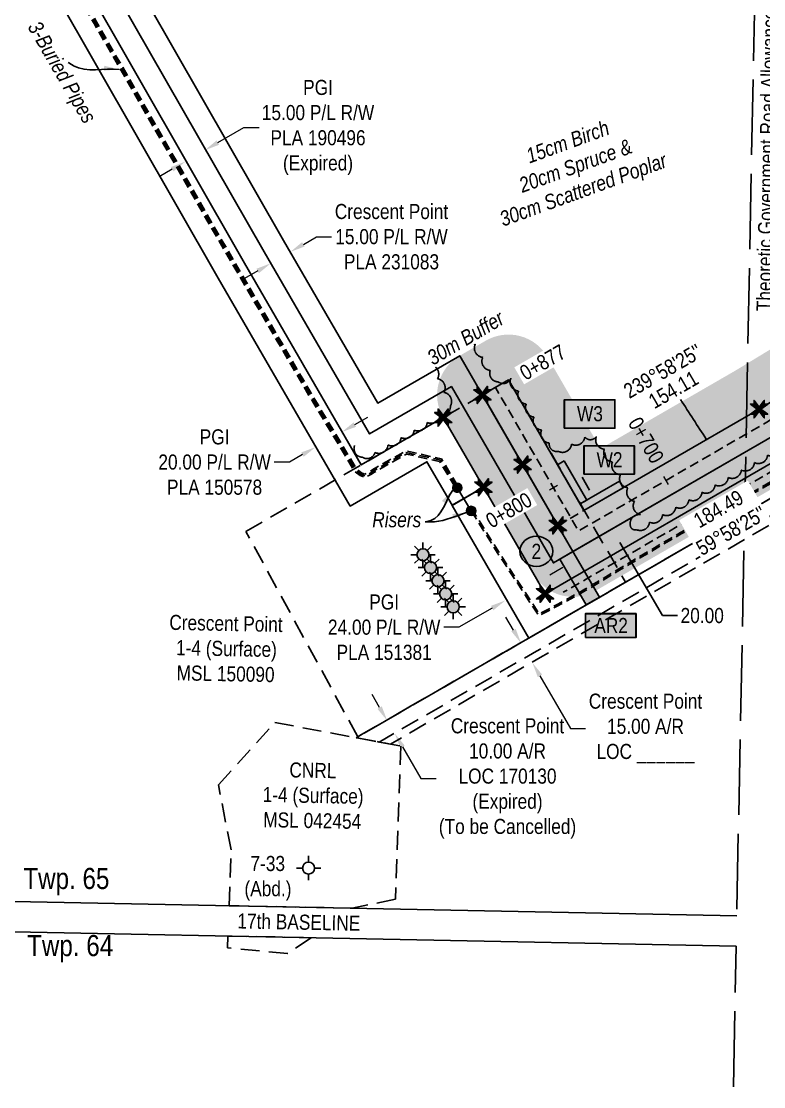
# Model space of a CAD drawing. Extents: x 407349 to 413136, y 6049626 to 6052845.
# Drawn here: x 410479 to 410971, y 6049812 to 6050518 of the extents above; entities that cross this region are included whole.
import ezdxf
from ezdxf.enums import TextEntityAlignment as Align

# ---------------------------------------------------------------- set-up
doc = ezdxf.new("R2010")
doc.units = 0
doc.header["$LTSCALE"] = 5
doc.header["$PDSIZE"] = 5
for name, pattern in [('0', [1, 1, 0]), ('foc-ACCESSROAD', [3.75, 2.5, -1.25]), ('foc-TIELINE', [1.875, 1.25, -0.625]), ('foc-TRAV', [1.875, 1.25, -0.625]), ('foc-UNSURVEYED', [12.5, 10, -2.5]), ('UG_PIPE', [1.875, 1.25, -0.625])]:
    doc.linetypes.add(name, pattern=pattern)
doc.layers.get('Defpoints').update_dxf_attribs({"color": 9})
for name, color, linetype in [('AS-PIPE-AG', 44, 'Continuous'), ('AS-PIPE-UG', 44, 'UG_PIPE'), ('AS-PIPE-UG-T', 44, 'Continuous'), ('AS-SYMBOL', 7, 'Continuous'), ('C-RW', 13, 'Continuous'), ('C-WS', 13, 'foc-ACCESSROAD'), ('D-TXT', 6, 'Continuous'), ('F-AR', 190, 'foc-ACCESSROAD'), ('F-RW', 190, 'Continuous'), ('F-WS', 190, 'foc-ACCESSROAD'), ('F-WS-S', 190, 'Continuous'), ('L-BD', 7, 'Continuous'), ('L-MON', 1, 'Continuous'), ('L-ROAD-T', 7, 'Continuous'), ('L-SEC', 7, 'Continuous'), ('L-USEC', 7, 'foc-UNSURVEYED'), ('P-BUFFER-H 30m', 51, 'Continuous'), ('P-BUFFER-T', 40, 'Continuous'), ('P-ELEVATION', 7, 'Continuous'), ('P-PROPOSED', 10, 'Continuous'), ('P-PROPOSED-H', 21, 'Continuous'), ('P-TEMP-BLOCKS', 250, 'Continuous'), ('P-TEMP-H', 41, 'Continuous'), ('P-TEMP_ACCESS ROAD', 46, 'Continuous'), ('P-TRAV', 4, 'foc-TRAV'), ('P-TXT', 4, 'Continuous'), ('P-WORKAREA', 113, 'Continuous'), ('P-WORKAREA-H', 111, 'Continuous'), ('T-BUSH', 110, '0'), ('T-BUSH-T', 110, 'Continuous'), ('T-TIE', 201, 'foc-TIELINE')]:
    doc.layers.add(name, color=color, linetype=linetype)
for name, color, linetype, lineweight in [('C-AR-T', 13, 'Continuous', 9), ('C-WS-T', 13, 'Continuous', 9), ('F-AR-T', 190, 'Continuous', 9), ('F-RW-T', 190, 'Continuous', 9), ('F-WS-T', 190, 'Continuous', 9), ('T-TEXT', 48, 'Continuous', 18), ('T-TIE-T', 201, 'Continuous', 18)]:
    doc.layers.add(name, color=color, linetype=linetype, lineweight=lineweight)
doc.styles.add('80', font='ARIALN.TTF', dxfattribs={"height": 10})
doc.styles.add('80CG', font='ARIALN.TTF', dxfattribs={"height": 10})
doc.styles.add('80L', font='ARIALN.TTF', dxfattribs={"height": 10})
doc.dimstyles.new('Compass 5 000', dxfattribs={"dimscale": 5, "dimtxt": 9, "dimasz": 2, "dimexe": 0.2, "dimexo": 0.0625, "dimgap": 0.5, "dimtad": 0, "dimtih": 1, "dimtoh": 1, "dimzin": 0, "dimdsep": 46, "dimtxsty": '80CG', "dimcen": 0.1, "dimse1": 1, "dimse2": 1, "dimclrd": 256, "dimclrt": 256, "dimaunit": 1, "dimadec": 4, "dimazin": 0, "dimtfac": 0.06, "dimtofl": 0, "dimtmove": 0, "dimatfit": 1, "dimfxl": 0.2, "dimtolj": 1, "dimtzin": 0, "dimlwd": -1, "dimarcsym": 0})

# ---------------------------------------------------------------- blocks, each defined once
blk = doc.blocks.new('*D46')
at = {"layer": 'C-AR-T', "transparency": 16777216}
for p, q in [((410716.52, 6050063), (410711.47, 6050071.63)), ((410731.66, 6050037.09), (410743.93, 6050016.11)), ((410743.93, 6050016.11), (410753.93, 6050016.11))]:
    blk.add_line(p, q, dxfattribs=at)
for points in [[(410717.96, 6050063.84), (410715.08, 6050062.16), (410721.56, 6050054.36)], [(410733.1, 6050037.94), (410730.22, 6050036.25), (410726.61, 6050045.73)]]:
    blk.add_solid(points, dxfattribs=at)
at = {"layer": 'Defpoints', "color": 0, "transparency": 16777216}
for p in [(410854.1, 6050131.86), (410859.15, 6050123.22), (410726.61, 6050045.73)]:
    blk.add_point(p, dxfattribs=at)
at = {"layer": 'C-AR-T', "transparency": 16777216, "insert": (410801.26, 6050016.11), "char_height": 10, "attachment_point": 5, "style": '80CG'}
blk.add_mtext('\\A1;Crescent Point\\P10.00 A/R\\PLOC 170130\\P(Expired)\\P(To be Cancelled)', dxfattribs=at)
blk = doc.blocks.new('*D47')
at = {"layer": 'Defpoints', "color": 0, "transparency": 16777216}
for p in [(410546.72, 6050498.13), (410529.36, 6050488.19), (410674.05, 6050235.64)]:
    blk.add_point(p, dxfattribs=at)
at = {"layer": 'F-RW-T', "transparency": 16777216}
for p, q in [((410700.08, 6050250.55), (410708.76, 6050255.52)), ((410656.7, 6050225.7), (410646.7, 6050225.7)), ((410665.37, 6050230.67), (410656.7, 6050225.7))]:
    blk.add_line(p, q, dxfattribs=at)
for points in [[(410699.25, 6050252), (410700.91, 6050249.11), (410691.4, 6050245.58)], [(410664.54, 6050232.12), (410666.2, 6050229.22), (410674.05, 6050235.64)]]:
    blk.add_solid(points, dxfattribs=at)
at = {"layer": 'F-RW-T', "transparency": 16777216, "insert": (410607.16, 6050225.7), "char_height": 10, "attachment_point": 5, "style": '80CG'}
blk.add_mtext('\\A1;PGI\\P20.00 P/L R/W\\PPLA 150578', dxfattribs=at)
blk = doc.blocks.new('*D48')
at = {"layer": 'Defpoints', "color": 0, "transparency": 16777216}
for p in [(410791.59, 6050196.14), (410770.81, 6050184.13), (410799.78, 6050134)]:
    blk.add_point(p, dxfattribs=at)
at = {"layer": 'F-RW-T', "transparency": 16777216}
for p, q in [((410829.22, 6050151.02), (410837.88, 6050156.02)), ((410791.12, 6050129), (410769.07, 6050116.26)), ((410769.07, 6050116.26), (410759.07, 6050116.26))]:
    blk.add_line(p, q, dxfattribs=at)
for points in [[(410828.38, 6050152.46), (410830.05, 6050149.58), (410820.56, 6050146.01)], [(410790.29, 6050130.44), (410791.95, 6050127.56), (410799.78, 6050134)]]:
    blk.add_solid(points, dxfattribs=at)
at = {"layer": 'F-RW-T', "transparency": 16777216, "insert": (410719.53, 6050116.26), "char_height": 10, "attachment_point": 5, "style": '80CG'}
blk.add_mtext('\\A1;PGI\\P24.00 P/L R/W\\PPLA 151381', dxfattribs=at)
blk = doc.blocks.new('*D50')
at = {"layer": 'Defpoints', "color": 0, "transparency": 16777216}
for p in [(410587.74, 6050424.86), (410657.93, 6050334.16), (410644.97, 6050326.61)]:
    blk.add_point(p, dxfattribs=at)
at = {"layer": 'F-RW-T', "transparency": 16777216}
for p, q in [((410609.34, 6050437.45), (410626.61, 6050447.51)), ((410626.61, 6050447.51), (410636.61, 6050447.51)), ((410579.1, 6050419.83), (410570.46, 6050414.8))]:
    blk.add_line(p, q, dxfattribs=at)
for points in [[(410608.5, 6050438.89), (410610.18, 6050436.01), (410600.7, 6050432.41)], [(410578.26, 6050421.27), (410579.94, 6050418.39), (410587.74, 6050424.86)]]:
    blk.add_solid(points, dxfattribs=at)
at = {"layer": 'F-RW-T', "transparency": 16777216, "insert": (410675.7, 6050447.51), "char_height": 10, "attachment_point": 5, "style": '80CG'}
blk.add_mtext('\\A1;PGI\\P15.00 P/L R/W\\PPLA 190496\\P(Expired)', dxfattribs=at)
blk = doc.blocks.new('RISER')
h = blk.add_hatch(color=255)
h.dxf.hatch_style = 1
edge = h.paths.add_edge_path()
edge.add_arc((0, 0), 0.7, 0, 360)
blk.add_hatch(color=48).paths.add_polyline_path([(0.58, -0.15), (-0.58, -0.15, 0.774597)])
at = {"color": 48}
blk.add_line((-0.58, -0.15), (0.58, -0.15), dxfattribs=at)
blk.add_circle((0, 0), 0.6, dxfattribs=at)
blk = doc.blocks.new('GAS')
h = blk.add_hatch(color=255)
h.dxf.hatch_style = 1
edge = h.paths.add_edge_path()
edge.add_arc((0, 0), 0.9, 0, 360)
for p, q in [((0, 0.81), (0, 1.62)), ((-0.81, 0), (-1.62, 0)), ((-0.57, 0.57), (-1.14, 1.14)), ((0.57, 0.57), (1.14, 1.14)), ((1.62, 0), (0.81, 0)), ((-0.57, -0.57), (-1.14, -1.14)), ((0, -0.81), (0, -1.62)), ((1.14, -1.14), (0.57, -0.57))]:
    blk.add_line(p, q)
blk.add_circle((0, 0), 0.8)
blk = doc.blocks.new('GABD')
for p, q in [((0, 0.81), (0, 1.62)), ((-0.81, 0), (-1.62, 0)), ((1.62, 0), (0.81, 0)), ((0, -0.81), (0, -1.62))]:
    blk.add_line(p, q)
blk.add_circle((0, 0), 0.8)
blk = doc.blocks.new('*D53')
at = {"layer": 'Defpoints', "color": 0, "transparency": 16777216}
for p in [(410653.95, 6050370.79), (410640.99, 6050363.24), (410657.33, 6050364.99)]:
    blk.add_point(p, dxfattribs=at)
at = {"layer": 'F-RW-T', "transparency": 16777216}
for p, q in [((410665.97, 6050370.02), (410674.62, 6050375.06)), ((410674.62, 6050375.06), (410684.62, 6050375.06)), ((410635.73, 6050352.41), (410627.09, 6050347.37))]:
    blk.add_line(p, q, dxfattribs=at)
for points in [[(410665.14, 6050371.46), (410666.81, 6050368.58), (410657.33, 6050364.99)], [(410634.89, 6050353.85), (410636.57, 6050350.97), (410644.37, 6050357.44)]]:
    blk.add_solid(points, dxfattribs=at)
at = {"layer": 'F-RW-T', "transparency": 16777216, "insert": (410724.38, 6050375.06), "char_height": 10, "attachment_point": 5, "style": '80CG'}
blk.add_mtext('\\A1;Crescent Point\\P15.00 P/L R/W\\PPLA 231083', dxfattribs=at)
blk = doc.blocks.new('*D58')
at = {"layer": 'Defpoints', "color": 0, "transparency": 16777216}
for p in [(410928.52, 6050237.8), (410938.56, 6050220.51), (410860.68, 6050198.44)]:
    blk.add_point(p, dxfattribs=at)
at = {"layer": 'P-TXT', "transparency": 16777216}
for p, q in [((410855.66, 6050207.09), (410850.64, 6050215.74)), ((410875.73, 6050172.5), (410903.89, 6050123.97)), ((410903.89, 6050123.97), (410913.89, 6050123.97))]:
    blk.add_line(p, q, dxfattribs=at)
for points in [[(410857.1, 6050207.92), (410854.22, 6050206.25), (410860.68, 6050198.44)], [(410877.17, 6050173.33), (410874.29, 6050171.66), (410870.71, 6050181.15)]]:
    blk.add_solid(points, dxfattribs=at)
at = {"layer": 'P-TXT', "transparency": 16777216, "insert": (410930.28, 6050123.97), "char_height": 10, "attachment_point": 5, "style": '80CG'}
blk.add_mtext('\\A1;20.00', dxfattribs=at)
blk = doc.blocks.new('*D61')
at = {"layer": 'Defpoints', "color": 0, "transparency": 16777216}
for p in [(410802.57, 6050101.27), (410817.76, 6050092.74), (410810.07, 6050088.29)]:
    blk.add_point(p, dxfattribs=at)
at = {"layer": 'F-AR-T', "transparency": 16777216}
for p, q in [((410805.25, 6050114.38), (410800.25, 6050123.03)), ((410822.76, 6050084.08), (410842.93, 6050049.18)), ((410842.93, 6050049.18), (410852.93, 6050049.18))]:
    blk.add_line(p, q, dxfattribs=at)
for points in [[(410806.69, 6050115.21), (410803.81, 6050113.54), (410810.25, 6050105.72)], [(410824.2, 6050084.91), (410821.32, 6050083.24), (410817.76, 6050092.74)]]:
    blk.add_solid(points, dxfattribs=at)
at = {"layer": 'F-AR-T', "transparency": 16777216, "insert": (410892.69, 6050049.18), "char_height": 10, "attachment_point": 5, "style": '80CG'}
blk.add_mtext('\\A1;Crescent Point\\P15.00 A/R^JLOC ______', dxfattribs=at)
blk = doc.blocks.new('Work_Area_ID')
h = blk.add_hatch(color=111)
h.dxf.hatch_style = 1
h.paths.add_polyline_path([(-16.83, -7.79), (16.33, -7.79), (16.33, 7.7), (-16.83, 7.7)])
at = {"color": 250}
for points in [[(-17.03, -7.99), (16.53, -7.99), (16.53, 7.9), (-17.03, 7.9)], [(-16.93, -7.89), (16.43, -7.89), (16.43, 7.8), (-16.93, 7.8)]]:
    blk.add_lwpolyline(points, close=True, dxfattribs=at)
at = {"color": 250, "style": '80L'}
blk.add_attdef('TEMPORARY', text='', height=10, dxfattribs=at).set_placement((0, 0), align=Align.MIDDLE_CENTER)
blk = doc.blocks.new('Temporary Area')
h = blk.add_hatch(color=191)
h.dxf.hatch_style = 1
h.paths.add_polyline_path([(-16.83, -9.44), (16.33, -9.44), (16.33, 9.05), (-16.83, 9.05)])
at = {"color": 250}
for points in [[(-17.03, -9.64), (16.53, -9.64), (16.53, 9.25), (-17.03, 9.25)], [(-16.93, -9.54), (16.43, -9.54), (16.43, 9.15), (-16.93, 9.15)]]:
    blk.add_lwpolyline(points, close=True, dxfattribs=at)
at = {"color": 250, "style": '80L'}
blk.add_attdef('TEMPORARY', text='', height=9, dxfattribs=at).set_placement((0, -0.15), align=Align.MIDDLE_CENTER)
blk = doc.blocks.new('TEMP')
h = blk.add_hatch(color=255)
h.dxf.hatch_style = 1
h.paths.add_polyline_path([(0, 0.25), (-0.67, 1.15), (-0.67, 0.67), (-1.15, 0.67), (-0.25, 0), (-1.15, -0.67), (-0.67, -0.67), (-0.67, -1.15), (0, -0.25), (0.67, -1.15), (0.67, -0.67), (1.15, -0.67), (0.25, 0), (1.15, 0.67), (0.67, 0.67), (0.67, 1.15)])
h.paths.add_polyline_path([(0.57, 0.85), (0.57, 0.57), (0.85, 0.57), (0.08, 0), (0.85, -0.57), (0.57, -0.57), (0.57, -0.85), (0, -0.08), (-0.57, -0.85), (-0.57, -0.57), (-0.85, -0.57), (-0.08, 0), (-0.85, 0.57), (-0.57, 0.57), (-0.57, 0.85), (0, 0.08)], flags=16)
h = blk.add_hatch(color=1)
h.dxf.hatch_style = 1
h.paths.add_polyline_path([(0, 0.08), (-0.57, 0.85), (-0.57, 0.57), (-0.85, 0.57), (-0.08, 0), (-0.85, -0.57), (-0.57, -0.57), (-0.57, -0.85), (0, -0.08), (0.57, -0.85), (0.57, -0.57), (0.85, -0.57), (0.08, 0), (0.85, 0.57), (0.57, 0.57), (0.57, 0.85)])
at = {"color": 1}
for p, q in [((-0.08, 0), (0.08, 0)), ((0, 0.08), (0, -0.08))]:
    blk.add_line(p, q, dxfattribs=at)
at = {"color": 255, "flags": 128}
blk.add_lwpolyline([(-0.25, 0), (-1.15, 0.67), (-0.67, 0.67), (-0.67, 1.15), (0, 0.25), (0.67, 1.15), (0.67, 0.67), (1.15, 0.67), (0.25, 0), (1.15, -0.67), (0.67, -0.67), (0.67, -1.15), (0, -0.25), (-0.67, -1.15), (-0.67, -0.67), (-1.15, -0.67)], close=True, dxfattribs=at)
at = {"color": 1, "flags": 128}
blk.add_lwpolyline([(-0.08, 0), (-0.85, 0.57), (-0.57, 0.57), (-0.57, 0.85), (0, 0.08), (0.57, 0.85), (0.57, 0.57), (0.85, 0.57), (0.08, 0), (0.85, -0.57), (0.57, -0.57), (0.57, -0.85), (0, -0.08), (-0.57, -0.85), (-0.57, -0.57), (-0.85, -0.57)], close=True, dxfattribs=at)
blk = doc.blocks.new('*U82')
at = {"layer": 'P-ELEVATION'}
h = blk.add_hatch(color=111, dxfattribs=at)
h.dxf.hatch_style = 1
edge = h.paths.add_edge_path()
edge.add_ellipse((0, 0), major_axis=(-10.94, 0), ratio=0.913794, start_angle=0, end_angle=360)
at = {"layer": 'P-ELEVATION', "color": 7, "flags": 128}
blk.add_lwpolyline([(0, 0, 5, 0, 0), (26.61, 15.71, 0, 0, 0)], format="xyseb", dxfattribs=at)
at = {"layer": 'P-ELEVATION', "color": 7}
blk.add_ellipse((0, 0), major_axis=(-10.94, 0), ratio=0.913794, dxfattribs=at)
at = {"layer": 'P-ELEVATION', "style": '80'}
blk.add_attdef('BEND', text='', height=10, dxfattribs=at).set_placement((0, 0), align=Align.MIDDLE_CENTER)

msp = doc.modelspace()

# ---------------------------------------------------------------- hatches: boundary and pattern name
at = {"layer": 'P-BUFFER-H 30m'}
h = msp.add_hatch(color=256, dxfattribs=at)
h.dxf.hatch_style = 1
h.paths.add_polyline_path([(411428.918, 6050579.549, 0.4142136), (411391.2, 6050598.935), (411372.166, 6050592.825, 0.4142136), (411352.78, 6050555.107), (411377.995, 6050476.564), (411142.926, 6050401.153, 0.0588917), (411136.522, 6050398.23), (410952.689, 6050286.599), (410862.872, 6050234.687), (410827.867, 6050295.258, 0.4142136), (410786.899, 6050306.217), (410769.591, 6050296.214, 0.4142136), (410758.632, 6050255.247), (410818.646, 6050151.402, 0.4142268), (410859.614, 6050140.444), (410993.172, 6050217.638, 0.0054144), (410993.731, 6050217.969), (411172.977, 6050326.815), (411407.545, 6050402.065), (411450.023, 6050415.7, 0.4142233), (411469.41, 6050453.418)])
h.paths.add_polyline_path([(411440.858, 6050444.252), (411398.38, 6050430.617), (411160.443, 6050354.285), (410978.167, 6050243.6), (410844.609, 6050166.406), (410784.595, 6050270.251), (410801.904, 6050280.254), (410851.914, 6050193.719), (410967.975, 6050260.8), (411152.086, 6050372.599), (411392.27, 6050449.651), (411415.713, 6050457.176), (411381.332, 6050564.273), (411400.366, 6050570.384)], flags=16)
at = {"layer": 'P-PROPOSED-H'}
h = msp.add_hatch(color=256, dxfattribs=at)
h.dxf.hatch_style = 1
h.paths.add_polyline_path([(411400.366, 6050570.384), (411440.858, 6050444.252), (411398.38, 6050430.617), (411160.443, 6050354.285), (410978.167, 6050243.6), (410844.609, 6050166.406), (410784.595, 6050270.251), (410801.904, 6050280.254), (410851.914, 6050193.719), (410967.975, 6050260.8), (411152.086, 6050372.599), (411392.27, 6050449.651), (411415.713, 6050457.176), (411381.332, 6050564.273)])
at = {"layer": 'P-TEMP-H'}
h = msp.add_hatch(color=256, dxfattribs=at)
h.dxf.hatch_style = 1
h.paths.add_polyline_path([(410838.731, 6050226.507), (410853.738, 6050200.545), (410849.411, 6050198.044), (410834.404, 6050224.005)])
h = msp.add_hatch(color=256, dxfattribs=at)
h.dxf.hatch_style = 1
h.paths.add_polyline_path([(410877.874, 6050208.723), (410851.912, 6050193.718), (410849.411, 6050198.045), (410875.374, 6050213.05)])
at = {"layer": 'P-WORKAREA-H'}
h = msp.add_hatch(color=256, dxfattribs=at)
h.dxf.hatch_style = 1
h.paths.add_polyline_path([(410835.954, 6050161.405), (410853.463, 6050131.116), (410862.117, 6050136.118), (410844.608, 6050166.407)])

# ---------------------------------------------------------------- linework, layer by layer
at = {"layer": 'AS-PIPE-AG', "flags": 128}
msp.add_lwpolyline([(410777.206, 6050193.388), (410767.944, 6050208.658)], dxfattribs=at)
msp.add_lwpolyline([(410777.206, 6050193.388), (410767.944, 6050208.658)], dxfattribs=at)
at = {"layer": 'AS-PIPE-UG', "flags": 128}
for points in [[(410768.194, 6050210.229), (410757.485, 6050227.879), (410733.949, 6050233.159), (410720.89, 6050225.875), (410712.052, 6050220.775), (410710.182, 6050219.518), (410706.795, 6050217.749), (410704.577, 6050218.582), (410701.443, 6050220.914), (410670.226, 6050272.898), (410610.859, 6050374.853), (410529.007, 6050517.461), (410462.384, 6050631.772), (410453.901, 6050647.154), (410441.487, 6050645.273)], [(410767.339, 6050209.711), (410756.851, 6050226.997), (410734.103, 6050232.1), (410721.383, 6050225.006), (410712.581, 6050219.926), (410710.694, 6050218.658), (410706.862, 6050216.656), (410704.093, 6050217.696), (410700.688, 6050220.23), (410669.366, 6050272.389), (410609.994, 6050374.353), (410528.142, 6050516.961), (410461.514, 6050631.279), (410453.362, 6050646.061), (410441.637, 6050644.285)], [(410766.484, 6050209.193), (410756.217, 6050226.115), (410734.257, 6050231.041), (410721.876, 6050224.137), (410713.11, 6050219.077), (410711.206, 6050217.798), (410706.929, 6050215.563), (410703.609, 6050216.81), (410699.933, 6050219.546), (410668.506, 6050271.88), (410609.129, 6050373.853), (410527.277, 6050516.461), (410460.644, 6050630.786), (410452.823, 6050644.968), (410441.787, 6050643.297)], [(411888.395, 6050523.978), (411881.136, 6050524.192), (411863.142, 6050524.366), (411846.577, 6050524.92), (411837.005, 6050525.227), (411827.48, 6050525.707), (411819.737, 6050525.732), (411811.276, 6050525.539), (411801.374, 6050524.925), (411791.905, 6050523.878), (411785.005, 6050522.764), (411779.08, 6050521.78), (411774.138, 6050520.878), (411767.732, 6050519.575), (411762.124, 6050518.055), (411752.894, 6050515.784), (411731.262, 6050509.023), (411710.927, 6050502.378), (411700.221, 6050498.598), (411688.556, 6050494.147), (411671.477, 6050488.224), (411644.582, 6050479.519), (411617.236, 6050470.965), (411593.458, 6050463.198), (411569.448, 6050455.543), (411546.132, 6050447.777), (411523.695, 6050440.414), (411499.457, 6050432.268), (411475.018, 6050423.955), (411451.935, 6050416.289), (411429.257, 6050409.113), (411408.616, 6050402.484), (411384.458, 6050394.801), (411362.317, 6050387.756), (411338.927, 6050380.383), (411316.151, 6050373.19), (411292.947, 6050365.879), (411269.477, 6050358.48), (411246.328, 6050351.217), (411218.823, 6050342.634), (411198.841, 6050336.351), (411191.596, 6050334.05), (411185.432, 6050331.949), (411177.746, 6050328.691), (411159.42, 6050318.368), (411133.703, 6050303.778), (411113.206, 6050291.759), (411093.339, 6050279.897), (411071.726, 6050267.353), (411046.786, 6050252.848), (411024.329, 6050239.671), (411005.414, 6050228.301), (410982.073, 6050215.132), (410957.471, 6050201.133), (410935.322, 6050188.667), (410916.377, 6050178.18), (410894.609, 6050165.45), (410874.465, 6050153.435), (410853.027, 6050140.554), (410834.198, 6050130.162), (410821.976, 6050123.912), (410795.578, 6050164.103), (410777.252, 6050193.335)], [(411888.425, 6050524.977), (411881.155, 6050525.191), (411863.163, 6050525.365), (411846.61, 6050525.919), (411837.046, 6050526.226), (411827.506, 6050526.707), (411819.728, 6050526.732), (411811.233, 6050526.538), (411801.288, 6050525.921), (411791.771, 6050524.868), (411784.843, 6050523.751), (411778.908, 6050522.765), (411773.949, 6050521.859), (411767.502, 6050520.548), (411761.874, 6050519.023), (411752.625, 6050516.747), (411730.957, 6050509.975), (411710.605, 6050503.324), (411699.877, 6050499.537), (411688.214, 6050495.086), (411671.159, 6050489.172), (411644.279, 6050480.471), (411616.932, 6050471.917), (411593.151, 6050464.149), (411569.138, 6050456.493), (411545.818, 6050448.726), (411523.38, 6050441.363), (411499.136, 6050433.215), (411474.7, 6050424.902), (411451.626, 6050417.24), (411428.954, 6050410.065), (411408.312, 6050403.436), (411384.155, 6050395.754), (411362.015, 6050388.709), (411338.626, 6050381.336), (411315.85, 6050374.143), (411292.647, 6050366.832), (411269.177, 6050359.434), (411246.029, 6050352.171), (411218.524, 6050343.588), (411198.539, 6050337.304), (411191.283, 6050334.999), (411185.075, 6050332.883), (411177.304, 6050329.589), (411158.928, 6050319.238), (411133.203, 6050304.643), (411112.697, 6050292.619), (411092.832, 6050280.758), (411071.224, 6050268.217), (411046.282, 6050253.711), (411023.819, 6050240.53), (411004.91, 6050229.165), (410981.58, 6050216.001), (410956.979, 6050202.003), (410934.835, 6050189.54), (410915.882, 6050179.049), (410894.101, 6050166.311), (410873.952, 6050154.293), (410852.528, 6050141.42), (410833.728, 6050131.045), (410822.319, 6050125.21), (410796.419, 6050164.643), (410778.099, 6050193.866)], [(411690.543, 6050501.266), (411622.466, 6050479.663), (411554.578, 6050458.635), (411487.286, 6050435.821), (411412.038, 6050411.079), (411340.33, 6050388.725), (411257.272, 6050362.47), (411221.35, 6050350.946), (411206.775, 6050345.921), (411199.154, 6050343.175), (411185.619, 6050338.098), (411173.7, 6050333.099), (411164.409, 6050328.706), (411154.065, 6050323.276), (411138.259, 6050314.407), (411124.361, 6050306.303), (411055.194, 6050266.006), (410988.133, 6050226.591), (410908.518, 6050180.006), (410838.235, 6050139.433)]]:
    msp.add_lwpolyline(points, dxfattribs=at)
at = {"layer": 'C-RW', "flags": 128}
msp.add_lwpolyline([(410544.688, 6050561.913), (410652.921, 6050372.572), (410715.296, 6050264.84), (410769.592, 6050296.22), (410811.275, 6050224.071), (410844.608, 6050166.407), (410831.628, 6050158.903), (410798.292, 6050216.57), (410764.111, 6050275.735), (410709.827, 6050244.362), (410639.925, 6050365.096), (410531.806, 6050554.235)], dxfattribs=at)
at = {"layer": 'C-WS'}
msp.add_lwpolyline([(410627.95, 6050179.755), (410758.71, 6050255.28), (410801.987, 6050280.276), (410879.477, 6050146.115), (410827.543, 6050116.119), (410702.038, 6050043.629), (410627.936, 6050179.759)], dxfattribs=at)
at = {"layer": 'Defpoints', "color": 6}
msp.add_line((410826.15, 6050138.42), (410785.31, 6050209.07), dxfattribs=at)
at = {"layer": 'F-AR', "flags": 128}
for points in [[(412541.944, 6050406.895), (412541.944, 6050406.895), (412467.501, 6050488.77), (412451.468, 6050500.022), (411893.06, 6050515.421), (411830.917, 6050514.468), (411785.082, 6050516.47), (411707.892, 6050493.035), (411590.836, 6050455.651), (411409.067, 6050397.304), (411175.067, 6050322.236), (410996.186, 6050213.613, -0.0054144), (410995.814, 6050213.392), (410815.385, 6050109.108), (410701.028, 6050043.046), (410701.154, 6050043.022), (410723.675, 6050038.813), (410822.888, 6050096.127), (411003.317, 6050200.411, 0.0054144), (411003.968, 6050200.797), (411181.334, 6050308.501), (411413.649, 6050383.028), (411595.408, 6050441.372), (411711.486, 6050478.443), (411786.987, 6050501.379), (411830.705, 6050499.469), (411893.29, 6050500.43), (412446.547, 6050485.158), (412457.526, 6050477.453), (412529.001, 6050398.288), (412541.923, 6050406.919)], [(411893.06, 6050515.421), (411830.917, 6050514.468), (411785.082, 6050516.47), (411707.892, 6050493.035), (411590.836, 6050455.651), (411409.067, 6050397.304), (411175.067, 6050322.236), (410996.186, 6050213.613, -0.0054144), (410995.814, 6050213.392), (410815.385, 6050109.108), (410701.028, 6050043.046), (410701.154, 6050043.022), (410716.253, 6050040.2), (410820.514, 6050100.43), (411000.942, 6050204.714, 0.0054144), (411001.501, 6050205.045), (411179.372, 6050313.056), (411412.248, 6050387.763), (411594.011, 6050446.108), (411710.991, 6050483.467), (411786.478, 6050506.385), (411830.902, 6050504.445), (411893.34, 6050505.403), (412448.187, 6050490.113), (412460.851, 6050481.226), (412533.585, 6050401.231)]]:
    msp.add_lwpolyline(points, format="xyb", dxfattribs=at)
at = {"layer": 'F-RW', "flags": 128}
for points in [[(410985.81, 6050230.7), (410826.15, 6050138.42), (410785.31, 6050209.07), (410758.63, 6050255.25), (410704.358, 6050223.884), (410626.928, 6050357.619), (410518.925, 6050546.557), (410490.258, 6050592.722), (410489.676, 6050593.787), (410500.113, 6050617.007), (410493.544, 6050639.557), (410487.948, 6050658.764), (410487.509, 6050660.269), (410486.55, 6050663.562), (410485.512, 6050667.126), (410464.507, 6050739.218), (410458.834, 6050758.697), (410434.045, 6050772.303), (410392.344, 6050795.204), (410355.572, 6050843.591)], [(410374.582, 6050843.356), (410402.354, 6050806.812), (410441.259, 6050785.447), (410471.493, 6050768.852), (410478.901, 6050743.412), (410499.907, 6050671.319), (410500.946, 6050667.753), (410501.904, 6050664.464), (410502.343, 6050662.958), (410507.939, 6050643.751), (410516.053, 6050615.898), (410506.589, 6050594.843), (410531.806, 6050554.235), (410639.925, 6050365.096), (410709.827, 6050244.362), (410764.111, 6050275.735), (410798.292, 6050216.57), (410831.628, 6050158.903), (410978.167, 6050243.6)], [(410785.31, 6050209.07), (410826.15, 6050138.42), (410985.81, 6050230.7), (411166.71, 6050340.55), (411402.96, 6050416.34), (411584.74, 6050474.69), (411703.1, 6050512.49), (411711.07, 6050513.89), (411827.97, 6050534.4), (411831.57, 6050534.45), (411893.22, 6050535.4), (411893.539, 6050535.391), (412458.03, 6050519.84)], [(410996.001, 6050213.5), (410815.385, 6050109.108), (410764.541, 6050197.064), (410785.31, 6050209.07), (410826.15, 6050138.42), (410985.81, 6050230.7)]]:
    msp.add_lwpolyline(points, dxfattribs=at)
at = {"layer": 'F-RW'}
msp.add_lwpolyline([(410436.26, 6050649.89), (410472.98, 6050582.65), (410501.75, 6050536.32), (410609.6, 6050347.65), (410697.067, 6050196.578), (410747.86, 6050225.94), (410764.54, 6050197.07), (410785.31, 6050209.07), (410758.627, 6050255.255), (410704.358, 6050223.884), (410626.928, 6050357.619), (410518.925, 6050546.557), (410490.258, 6050592.722), (410453.805, 6050659.472)], dxfattribs=at)
at = {"layer": 'F-WS'}
for points in [[(410701.154, 6050043.022), (410701.611, 6050042.937), (410715.593, 6050040.324), (410716.712, 6050040.114), (410717.608, 6050039.947), (410730.661, 6050037.508), (410727.018, 6049935.962), (410698.425, 6049930.109), (410616.767, 6049931.731), (410618.096, 6049968.72), (410609.675, 6050011.833), (410647.115, 6050053.12), (410701.154, 6050043.022)], [(410671.242, 6049910.536), (410655.581, 6049900.013), (410615.762, 6049903.769), (410616.044, 6049911.633), (410671.242, 6049910.536)]]:
    msp.add_lwpolyline(points, close=True, dxfattribs=at)
at = {"layer": 'L-SEC'}
for p, q in [((410953.135, 6049925.059), (410149.946, 6049941.032)), ((410952.741, 6049904.954), (410149.55, 6049920.927))]:
    msp.add_line(p, q, dxfattribs=at)
at = {"layer": 'L-USEC'}
for p, q in [((410968.895, 6050729.209), (410953.135, 6049925.059)), ((410950.917, 6049811.784), (410952.741, 6049904.954))]:
    msp.add_line(p, q, dxfattribs=at)
at = {"layer": 'P-TEMP_ACCESS ROAD'}
for points in [[(410838.731, 6050226.507), (410853.738, 6050200.545), (410849.411, 6050198.044), (410834.404, 6050224.005)], [(410877.874, 6050208.723), (410851.912, 6050193.718), (410849.411, 6050198.045), (410875.374, 6050213.05)]]:
    msp.add_lwpolyline(points, close=True, dxfattribs=at)
at = {"layer": 'P-TRAV'}
msp.add_line((410834.606, 6050183.715), (410851.912, 6050193.718), dxfattribs=at)
at = {"layer": 'P-WORKAREA'}
msp.add_lwpolyline([(410835.954, 6050161.405), (410853.463, 6050131.116), (410862.117, 6050136.118), (410844.608, 6050166.407)], close=True, dxfattribs=at)
at = {"layer": 'T-BUSH', "flags": 128}
msp.add_lwpolyline([(411688.601, 6050512.308, -0.5205671), (411678.862, 6050514.555, -0.5205671), (411669.122, 6050516.803, -0.5205671), (411659.382, 6050519.051, -0.5205671), (411649.643, 6050521.298, -0.5205671), (411653.825, 6050519.285, -0.5205671), (411663.155, 6050515.697, -0.5205671), (411672.484, 6050512.109, -0.5205671), (411676.22, 6050508.647, -0.5205671), (411666.738, 6050505.484, -0.5205671), (411657.257, 6050502.32, -0.5205671), (411647.775, 6050499.157, -0.5205671), (411638.293, 6050495.994, -0.5205671), (411628.811, 6050492.831, -0.5205671), (411619.325, 6050489.68, -0.5205671), (411609.703, 6050486.975, -0.5205671), (411600.08, 6050484.271, -0.5205671), (411590.457, 6050481.567, -0.5205671), (411580.834, 6050478.863, -0.5205671), (411571.211, 6050476.159, -0.5205671), (411561.588, 6050473.454, -0.5205671), (411551.975, 6050470.722, -0.5205671), (411542.609, 6050467.23, -0.5205671), (411533.243, 6050463.737, -0.5205671), (411523.878, 6050460.245, -0.5205671), (411514.512, 6050456.752, -0.5205671), (411505.147, 6050453.26, -0.5205671), (411495.781, 6050449.767, -0.5205671), (411486.415, 6050446.275, -0.5205671), (411476.92, 6050443.16, -0.5205671), (411467.389, 6050440.148, -0.5205671), (411457.858, 6050437.135, -0.5205671), (411448.327, 6050434.123, -0.5205671), (411438.796, 6050431.111, -0.5205671), (411429.265, 6050428.098, -0.5205671), (411419.734, 6050425.086, -0.5205671), (411410.203, 6050422.074, -0.5205671), (411400.665, 6050419.085, -0.5205671), (411391.126, 6050416.099, -0.5205671), (411381.587, 6050413.113, -0.5205671), (411372.048, 6050410.127, -0.5205671), (411362.508, 6050407.142, -0.5205671), (411352.969, 6050404.156, -0.5205671), (411343.43, 6050401.17, -0.5205671), (411333.899, 6050398.158, -0.5205671), (411324.386, 6050395.091, -0.5205671), (411314.872, 6050392.024, -0.5205671), (411305.359, 6050388.957, -0.5205671), (411295.845, 6050385.889, -0.5205671), (411286.332, 6050382.822, -0.5205671), (411276.819, 6050379.755, -0.5205671), (411267.305, 6050376.688, -0.5205671), (411257.792, 6050373.621, -0.5205671), (411248.299, 6050370.492, -0.5205671), (411238.82, 6050367.318, -0.5205671), (411229.342, 6050364.145, -0.5205671), (411219.864, 6050360.971, -0.5205671), (411210.384, 6050357.8, -0.5205671), (411200.905, 6050354.629, -0.5205671), (411191.426, 6050351.458, -0.5205671), (411181.946, 6050348.288, -0.5205671), (411172.467, 6050345.117, -0.5205671), (411162.988, 6050341.946, -0.5205671), (411154.198, 6050337.233, -0.5205671), (411145.525, 6050332.265, -0.5205671), (411137.095, 6050326.894, -0.5205671), (411128.665, 6050321.523, -0.5205671), (411120.198, 6050316.213, -0.5205671), (411111.604, 6050311.109, -0.5205671), (411103.009, 6050306.005, -0.5205671), (411094.415, 6050300.901, -0.5205671), (411085.821, 6050295.797, -0.5205671), (411077.226, 6050290.693, -0.5205671), (411068.632, 6050285.589, -0.5205671), (411060.038, 6050280.485, -0.5205671), (411051.444, 6050275.381, -0.5205671), (411042.808, 6050270.348, -0.5205671), (411034.165, 6050265.328, -0.5205671), (411025.521, 6050260.307, -0.5205671), (411016.878, 6050255.287, -0.5205671), (411008.235, 6050250.266, -0.5205671), (410999.591, 6050245.246, -0.5205671), (410990.948, 6050240.226, -0.5205671), (410982.3, 6050235.212, -0.5205671), (410973.605, 6050230.282, -0.5205671), (410964.91, 6050225.352, -0.5205671), (410956.215, 6050220.421, -0.5205671), (410947.52, 6050215.491, -0.5205671), (410938.825, 6050210.56, -0.5205671), (410930.13, 6050205.63, -0.5205671), (410921.435, 6050200.7, -0.5205671), (410912.74, 6050195.769, -0.5205671), (410904.045, 6050190.839, -0.5205671), (410895.35, 6050185.908, -0.5205671), (410886.655, 6050180.978, -0.5205671), (410882.63, 6050183.917, -0.5205671), (410889.308, 6050190.842, -0.5205671), (410885.415, 6050199.719, -0.5205671), (410881.026, 6050208.7, -0.5205671), (410876.122, 6050217.394, -0.5205671), (410870.8, 6050225.854, -0.5205671), (410865.477, 6050234.315, -0.5205671), (410860.154, 6050242.775, -0.5205671), (410852.479, 6050242.304, -0.5205671), (410843.68, 6050237.562, -0.5205671), (410834.881, 6050232.82, -0.5205671), (410828.943, 6050238.365, -0.5205671), (410823.856, 6050246.97, -0.5205671), (410818.77, 6050255.574, -0.5205671), (410813.683, 6050264.179, -0.5205671), (410808.596, 6050272.783, -0.5205671), (410803.51, 6050281.388, -0.5205671), (410795.102, 6050278.919, -0.5205671), (410789.81, 6050286.45, -0.5205671), (410784.879, 6050295.144, -0.5205671), (410779.948, 6050303.839, -0.5205671), (410775.017, 6050312.534, -0.5205671), (410767.204, 6050309.029, -0.5205671), (410758.904, 6050303.46, -0.5205671), (410750.604, 6050297.89, -0.5205671), (410750.637, 6050290.013, -0.5205671), (410754.89, 6050280.968, -0.5205671), (410759.144, 6050271.923, -0.5205671), (410763.398, 6050262.877, -0.5205671), (410756.608, 6050257.147, -0.5205671), (410748.076, 6050251.941, -0.5205671), (410739.452, 6050246.889, -0.5205671), (410730.765, 6050241.945, -0.5205671), (410722.077, 6050237.002, -0.5205671), (410713.39, 6050232.058, -0.5205671), (410705.127, 6050228.931, -0.5205671), (410699.915, 6050236.647, -0.5205671)], format="xyb", dxfattribs=at)
at = {"layer": 'T-TIE', "flags": 128}
msp.add_lwpolyline([(411390.849, 6050567.328), (411428.285, 6050450.714), (411395.323, 6050440.134), (411156.264, 6050363.442), (410973.071, 6050252.2), (410848.261, 6050180.062), (410793.249, 6050275.252)], dxfattribs=at)
at = {"layer": 'T-TIE-T'}
for p, q in [((410795.846, 6050276.753), (410790.653, 6050273.752)), ((410904.719, 6050216.158), (410907.72, 6050210.965)), ((410834.339, 6050210.146), (410829.146, 6050207.145))]:
    msp.add_line(p, q, dxfattribs=at)

# ---------------------------------------------------------------- block references
at = {"xscale": 0.9995596, "yscale": 0.9995596, "zscale": 0.9995596}
msp.add_blockref('*U82', (410820.38, 6050166.584), dxfattribs=at).add_auto_attribs({'BEND': '2'})
at = {"layer": 'AS-SYMBOL'}
for p, xscale, yscale, zscale in [((410767.922, 6050208.685), 4.999999999999879, 4.999999999999879, 4.999999999999879), ((410767.922, 6050208.685), 4.999999999999887, 4.999999999999887, 4.999999999999887), ((410777.177, 6050193.407), 4.999999999999879, 4.999999999999879, 4.999999999999879), ((410777.177, 6050193.407), 4.999999999999887, 4.999999999999887, 4.999999999999887)]:
    msp.add_blockref('RISER', p, dxfattribs=dict(at, xscale=xscale, yscale=yscale, zscale=zscale))
at = {"layer": 'F-WS-S'}
for name, p, xscale, yscale, zscale in [('GAS', (410745.261, 6050164.346), 4.997797999999992, 4.997797999999992, 4.997797999999992), ('GAS', (410750.264, 6050155.788), 4.997797999999992, 4.997797999999992, 4.997797999999992), ('GAS', (410755.2, 6050147.121), 4.997797999999992, 4.997797999999992, 4.997797999999992), ('GAS', (410760.265, 6050138.451), 4.997797999999992, 4.997797999999992, 4.997797999999992), ('GAS', (410765.266, 6050129.782), 4.997797999999992, 4.997797999999992, 4.997797999999992), ('GABD', (410669.45, 6049956.65), 4.997810549999895, 4.997810549999895, 4.997810549999895)]:
    msp.add_blockref(name, p, dxfattribs=dict(at, xscale=xscale, yscale=yscale, zscale=zscale))
at = {"layer": 'L-MON', "color": 6, "xscale": 4.997797999999992, "yscale": 4.997797999999992, "zscale": 4.997797999999992}
for p in [(410784.595, 6050270.251), (410758.63, 6050255.25), (410967.975, 6050260.8), (410785.31, 6050209.07), (410834.606, 6050183.715), (410826.15, 6050138.42)]:
    msp.add_blockref('TEMP', p, dxfattribs=at)
at = {"layer": 'L-MON', "color": 5, "xscale": 4.997797999999998, "yscale": 4.997797999999998, "zscale": 4.997797999999998}
msp.add_blockref('TEMP', (410811.275, 6050224.071), dxfattribs=at)
at = {"layer": 'P-TEMP-BLOCKS', "color": 6}
ref = msp.add_blockref('Temporary Area', (410855.878, 6050257.793), dxfattribs=dict(at, xscale=0.9995596, yscale=0.9995596, zscale=0.9995596))
ref.add_attrib('TEMPORARY', 'W3', dxfattribs={"layer": '0', "color": 250, "height": 9.9956, "style": '80L'}).set_placement((410855.878, 6050257.793), align=Align.MIDDLE_CENTER)
ref = msp.add_blockref('Temporary Area', (410868.867, 6050227.297), dxfattribs=dict(at, xscale=0.9995596, yscale=0.9995596, zscale=0.9995596))
ref.add_attrib('TEMPORARY', 'W2', dxfattribs={"layer": '0', "color": 250, "height": 9.9956, "style": '80L'}).set_placement((410868.867, 6050227.297), align=Align.MIDDLE_CENTER)
at = {"layer": 'P-TEMP-BLOCKS', "xscale": 0.9995596, "yscale": 0.9995596, "zscale": 0.9995596}
msp.add_blockref('Work_Area_ID', (410869.895, 6050117.403), dxfattribs=at).add_auto_attribs({'TEMPORARY': 'AR2'})

# ---------------------------------------------------------------- texts
at = {"layer": 'AS-PIPE-UG-T', "insert": (410491.608, 6050519.142), "char_height": 9.99562, "attachment_point": 1, "rotation": 300.219651, "style": '80L'}
msp.add_mtext_dynamic_manual_height_columns('{\\fArial Narrow|b0|i1|c0|p34;3-Buried Pipes}', width=83.85171, gutter_width=50, heights=[0], dxfattribs=at)
at = {"layer": 'C-WS-T', "insert": (410575.824, 6050124.576), "char_height": 9.99564, "attachment_point": 1, "rotation": 358.877107, "style": '80'}
msp.add_mtext_dynamic_manual_height_columns('\\pi1.4515;Crescent Point\\P\\pi6.2482;1-4 (Surface)\\P\\pi6.9368;MSL 150090', width=77.39305, gutter_width=45, heights=[0], dxfattribs=at)
at = {"layer": 'D-TXT', "color": 3, "char_height": 14, "attachment_point": 1, "style": '80L'}
for s, width, insert in [('Twp. 65', 113.04398, (410480.433, 6049956.79)), ('Twp. 64', 112.79569, (410482.957, 6049912.322))]:
    msp.add_mtext_dynamic_manual_height_columns(s, width=width, gutter_width=47.5, heights=[0], dxfattribs=dict(at, insert=insert))
at = {"layer": 'F-WS-T', "insert": (410599.846, 6050027.894), "char_height": 9.99564, "attachment_point": 1, "rotation": 358.877107, "style": '80'}
msp.add_mtext_dynamic_manual_height_columns('\\pi57.015;CNRL\\P\\pi39.659;1-4 (Surface)\\P\\pi40.347;MSL 042454', width=144.21392, gutter_width=45, heights=[0], dxfattribs=at)
at = {"layer": 'F-WS-T', "insert": (410626.552, 6049964.706), "char_height": 9.99564, "attachment_point": 1, "style": '80L'}
msp.add_mtext_dynamic_manual_height_columns('\\pi4.3694;7-33\\P\\pi0.3943;(Abd.)', width=30.58461, gutter_width=50, heights=[0], dxfattribs=at)
at = {"layer": 'L-BD', "style": '80L'}
for s, p in [("239°58'25''", (410904.083, 6050286.014)), ('154.11', (410911.21, 6050273.682))]:
    msp.add_text(s, height=9.9956, rotation=30.027, dxfattribs=at).set_placement(p, align=Align.MIDDLE)
at = {"layer": 'L-ROAD-T', "style": '80L'}
for s, rotation, p in [('Theoretic Government Road Allowance', 88.877107, (410973.136, 6050425.629)), ('17th BASELINE', 358.860642, (410663.002, 6049920.868))]:
    msp.add_text(s, height=9.99564, rotation=rotation, dxfattribs=at).set_placement(p, align=Align.MIDDLE_CENTER)
at = {"layer": 'T-BUSH-T', "insert": (410783.167, 6050422.288), "char_height": 9.99564, "attachment_point": 1, "rotation": 20, "style": '80L'}
msp.add_mtext_dynamic_manual_height_columns('\\pi31.171;{\\fArial Narrow|b0|i1|c0|p34;15cm Birch\\P\\pi20.098;20cm Spruce &\\P\\pi0.38952;30cm Scattered Poplar}', width=117.63121, gutter_width=50, heights=[0], dxfattribs=at)
at = {"layer": 'T-TEXT', "insert": (410702.405, 6050192.548), "char_height": 9.99562, "attachment_point": 1, "style": '80L'}
msp.add_mtext_dynamic_manual_height_columns('\\pi9.2316;{\\fArial Narrow|b0|i1|c0|p34;Risers}', width=50.3251, gutter_width=50, heights=[0], dxfattribs=at)
at = {"layer": 'T-TIE-T', "style": '80L'}
msp.add_text('0+700', height=9.9956, rotation=300.026976, dxfattribs=at).set_placement((410893.112, 6050240.23), align=Align.MIDDLE_CENTER)

# ---------------------------------------------------------------- dimensions: what is measured, and where the dimension line sits
at = {"layer": 'C-AR-T'}
dim = msp.add_linear_dim(base=(410726.615, 6050045.727), p1=(410854.1, 6050131.86), p2=(410859.151, 6050123.222), angle=300.315348, text='Crescent Point\\P10.00 A/R\\PLOC 170130\\P(Expired)\\P(To be Cancelled)', dimstyle='Compass 5 000', dxfattribs=at)
dim.commit()
dim.dimension.update_dxf_attribs({"geometry": '*D46', "text_midpoint": (410801.264, 6050016.111), "dimtype": 161})
at = {"layer": 'F-AR-T', "color": 2}
dim = msp.add_linear_dim(base=(410817.756, 6050092.736), p1=(410802.566, 6050101.275), p2=(410810.067, 6050088.293), angle=300.022161, text='Crescent Point\\P15.00 A/R^JLOC ______', dimstyle='Compass 5 000', dxfattribs=at)
dim.commit()
dim.dimension.update_dxf_attribs({"geometry": '*D61', "text_midpoint": (410892.688, 6050049.179), "dimtype": 161})
at = {"layer": 'F-RW-T'}
for base, p1, p2, angle, text, picture, middle in [((410587.737, 6050424.864), (410657.931, 6050334.156), (410644.97, 6050326.606), 210.219651, 'PGI\\P15.00 P/L R/W\\PPLA 190496\\P(Expired)', '*D50', (410675.699, 6050447.508)), ((410674.049, 6050235.641), (410546.716, 6050498.13), (410529.363, 6050488.188), 209.80869, 'PGI\\P20.00 P/L R/W\\PPLA 150578', '*D47', (410607.156, 6050225.698)), ((410799.779, 6050134.004), (410791.591, 6050196.14), (410770.81, 6050184.129), 210.024971, 'PGI\\P24.00 P/L R/W\\PPLA 151381', '*D48', (410719.53, 6050116.256))]:
    dim = msp.add_linear_dim(base=base, p1=p1, p2=p2, angle=angle, text=text, dimstyle='Compass 5 000', dxfattribs=at)
    dim.commit()
    dim.dimension.update_dxf_attribs({"geometry": picture, "text_midpoint": middle, "dimtype": 161})
at = {"layer": 'P-TXT'}
dim = msp.add_linear_dim(base=(410860.68, 6050198.438), p1=(410938.555, 6050220.513), p2=(410928.522, 6050237.804), angle=120.124644, text='20.00', dimstyle='Compass 5 000', dxfattribs=at)
dim.commit()
dim.dimension.update_dxf_attribs({"geometry": '*D58', "text_midpoint": (410930.282, 6050123.969), "dimtype": 161})

# ---------------------------------------------------------------- leaders
at = {"layer": 'AS-PIPE-UG-T', "path_type": 1}
msp.add_leader([(410543.885, 6050485.985), (410513.678, 6050488.404), (410510.172, 6050490.623)], dimstyle='Compass 5 000', override={"dimgap": 0.5, "dimtad": 0}, dxfattribs=at)
at = {"layer": 'L-BD', "color": 2, "path_type": 1}
msp.add_leader([(410932.973, 6050240.831), (410915.923, 6050267.189)], dimstyle='Compass 5 000', override={"dimgap": 0.5, "dimtad": 0}, dxfattribs=at)
at = {"layer": 'T-TEXT', "path_type": 1}
for points in [[(410764.97, 6050207.169), (410750.551, 6050186.987), (410746.77, 6050186.062)], [(410774.77, 6050192.441), (410752.789, 6050186.139), (410746.77, 6050186.062)]]:
    msp.add_leader(points, dimstyle='Compass 5 000', override={"dimgap": 0.5, "dimtad": 0}, dxfattribs=at)

# ---------------------------------------------------------------- next in the draw order: texts
at = {"layer": 'P-BUFFER-T', "insert": (410746.783, 6050298.145), "char_height": 9.9956, "attachment_point": 1, "rotation": 30.566803, "style": '80L', "bg_fill": 3, "box_fill_scale": 1.15, "bg_fill_color": 256, "bg_fill_true_color": 256, "bg_fill_transparency": 0}
msp.add_mtext_dynamic_manual_height_columns('{\\fArial Narrow|b0|i1|c0|p34;30m Buffer}', width=62.19912, gutter_width=50, heights=[0], dxfattribs=at)

# ---------------------------------------------------------------- next in the draw order: linework, layer by layer
at = {"layer": 'P-PROPOSED'}
msp.add_lwpolyline([(411400.366, 6050570.384), (411440.858, 6050444.252), (411398.38, 6050430.617), (411160.443, 6050354.285), (410978.167, 6050243.6), (410844.609, 6050166.406), (410784.595, 6050270.251), (410801.904, 6050280.254), (410851.914, 6050193.719), (410967.975, 6050260.8), (411152.086, 6050372.599), (411392.27, 6050449.651), (411415.713, 6050457.176), (411381.332, 6050564.273)], close=True, dxfattribs=at)

# ---------------------------------------------------------------- next in the draw order: dimensions: what is measured, and where the dimension line sits
at = {"layer": 'F-RW-T'}
dim = msp.add_aligned_dim(p1=(410640.993, 6050363.24), p2=(410653.955, 6050370.79), distance=-6.712, text='Crescent Point\\P15.00 P/L R/W\\PPLA 231083', dimstyle='Compass 5 000', dxfattribs=at)
dim.commit()
dim.dimension.update_dxf_attribs({"geometry": '*D53', "text_midpoint": (410724.377, 6050375.056)})

# ---------------------------------------------------------------- next in the draw order: texts
at = {"layer": 'L-BD', "color": 2, "insert": (410938.535, 6050199.026), "char_height": 9.9956, "width": 49.58217, "attachment_point": 2, "rotation": 30.027, "style": '80L', "bg_fill": 3, "box_fill_scale": 1.15, "bg_fill_color": 256, "bg_fill_true_color": 256, "bg_fill_transparency": 0}
msp.add_mtext("184.49 59°58'25''", dxfattribs=at)
at = {"layer": 'T-TIE-T', "char_height": 9.9956, "width": 32.95335, "attachment_point": 2, "rotation": 30.024385, "style": '80L', "bg_fill": 3, "box_fill_scale": 1.15, "bg_fill_color": 256, "bg_fill_true_color": 256, "bg_fill_transparency": 0}
for s, insert in [('0+877', (410822.091, 6050296.212)), ('0+800', (410799.623, 6050198.209))]:
    msp.add_mtext(s, dxfattribs=dict(at, insert=insert))

doc.saveas('drawing.dxf')
